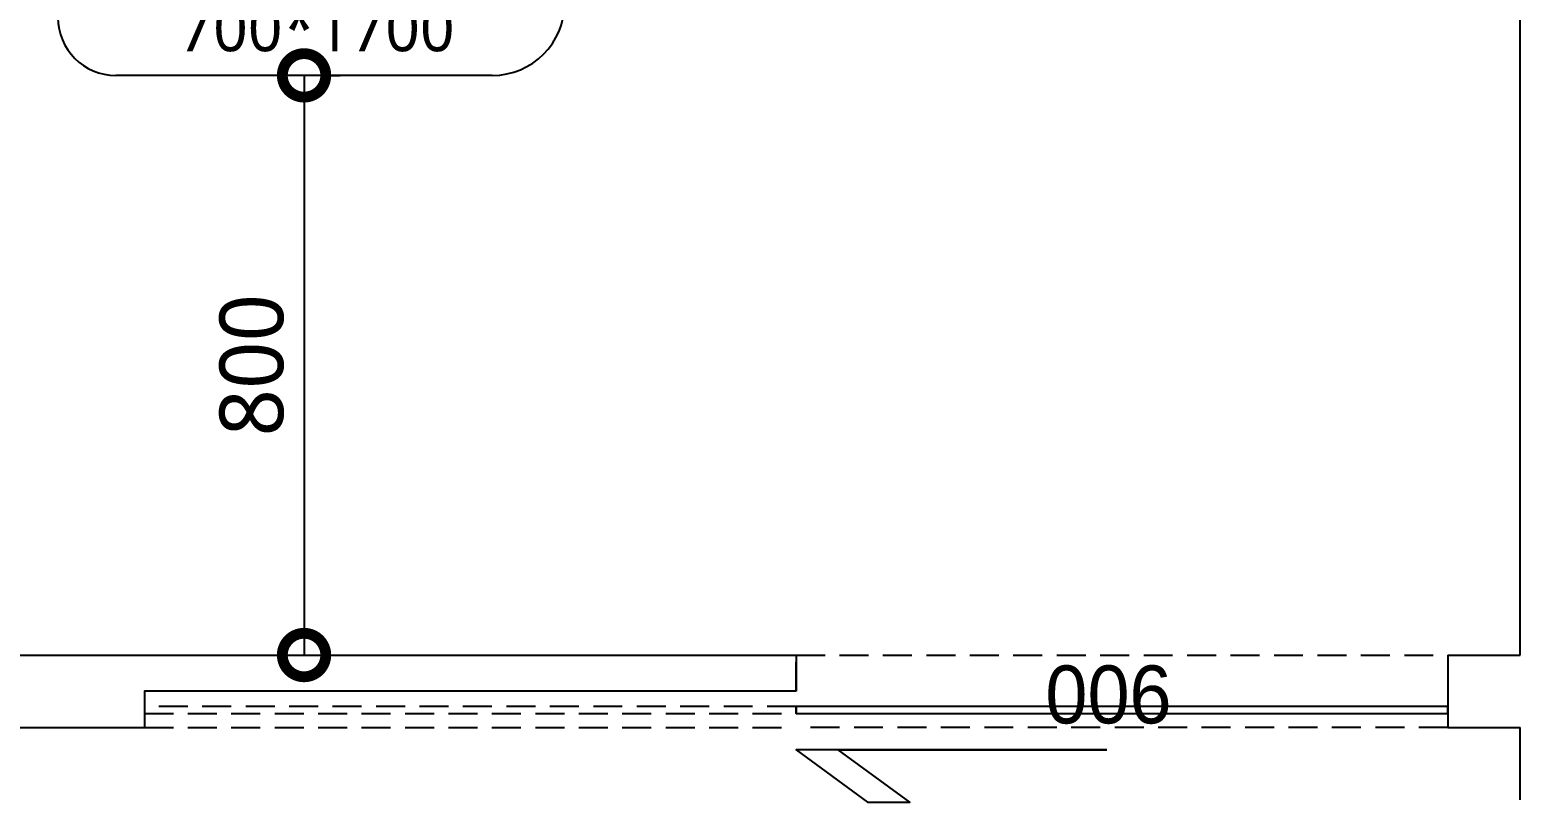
# Model space of a CAD drawing. Extents: x 11477420 to 23072185, y -28506554 to -14238804.
# Drawn here: x 11523580 to 11525638, y -14256542 to -14255477 of the extents above; entities that cross this region are included whole.
import ezdxf
from ezdxf.enums import TextEntityAlignment as Align

# ---------------------------------------------------------------- set-up
doc = ezdxf.new("R2010")
doc.units = 0
doc.header["$LTSCALE"] = 50
doc.header["$MEASUREMENT"] = 0
doc.linetypes.add('DH-HID2', pattern=[1.2, 0.8, -0.4])
doc.layers.get('0').update_dxf_attribs({"linetype": 'CONTINUOUS'})
doc.layers.get('DEFPOINTS').update_dxf_attribs({"linetype": 'CONTINUOUS'})
for name, color, linetype in [('07-DIM WAL', 5, 'CONTINUOUS'), ('1.천장.벽체선(내벽)', 3, 'CONTINUOUS'), ('2.글자선', 60, 'CONTINUOUS'), ('CO-DOOR', 8, 'CONTINUOUS'), ('가구', 6, 'CONTINUOUS')]:
    doc.layers.add(name, color=color, linetype=linetype)
doc.styles.add('DAWIN', font='NanumSquareR.ttf')
doc.styles.add('W-TEXT2', font='Dotum.ttf')
doc.styles.add('맑은 고딕', font='malgun.ttf')
doc.dimstyles.new('40', dxfattribs={"dimscale": 40, "dimtxt": 2.2, "dimasz": 3, "dimexe": 1.25, "dimexo": 0.625, "dimtad": 1, "dimdec": 0, "dimzin": 0, "dimdsep": 46, "dimlunit": 6, "dimtxsty": 'DAWIN', "dimblk1": 'DOTSMALL', "dimblk2": 'DOTSMALL', "dimsah": 1, "dimcen": 0.001, "dimclrd": 1, "dimclre": 1, "dimclrt": 3, "dimadec": 0, "dimazin": 0, "dimtfac": 1, "dimtdec": 0, "dimtix": 1, "dimtmove": 2, "dimatfit": 3, "dimldrblk": 'DOTSMALL', "dimfxl": 0, "dimtolj": 1, "dimtzin": 0, "dimarcsym": 0})

# ---------------------------------------------------------------- blocks, each defined once
blk = doc.blocks.new('900door')
at = {"layer": 'CO-DOOR', "color": 251, "linetype": 'DH-HID2'}
for points in [[(11527643.2, -14256592.7), (11527643.2, -14255692.7), (11527593.2, -14255692.7), (11527593.2, -14256592.7)], [(11527643.2, -14256592.7), (11527693.2, -14256592.7), (11527693.2, -14257492.7), (11527593.2, -14257492.7), (11527593.2, -14256592.7)]]:
    blk.add_lwpolyline(points, dxfattribs=at)
at = {"layer": 'CO-DOOR', "color": 8, "linetype": 'DH-HID2'}
blk.add_lwpolyline([(11527622.4, -14256592.7), (11527622.4, -14255692.7), (11527612.4, -14255692.7), (11527612.4, -14256592.7)], close=True, dxfattribs=at)
at = {"layer": 'CO-DOOR', "color": 1}
blk.add_lwpolyline([(11527562.4, -14257021.9), (11527562.4, -14256592.7), (11527490.1, -14256691.3), (11527490.1, -14256749.6), (11527562.4, -14256651), (11527562.4, -14257021.9)], close=True, dxfattribs=at)
at = {"layer": 'CO-DOOR'}
blk.add_lwpolyline([(11527622.4, -14257492.7), (11527622.4, -14256592.7), (11527612.4, -14256592.7), (11527612.4, -14257492.7)], close=True, dxfattribs=at)
at = {"layer": '2.글자선', "style": 'W-TEXT2'}
blk.add_text('900', height=80, rotation=90, dxfattribs=at).set_placement((11527638.9, -14257024.2), align=Align.MIDDLE_CENTER)
blk = doc.blocks.new('wjsehddmlwk')
at = {"layer": '가구'}
blk.add_line((11524218.6, -14255539.4), (11523698.6, -14255539.4), dxfattribs=at)
for centre, radius, start, end in [((11524218.6, -14255439.4), 100, 270, 0), ((11523698.6, -14255459.4), 80, 180, 270)]:
    blk.add_arc(centre, radius, start, end, dxfattribs=at)
at = {"layer": '2.글자선', "style": '맑은 고딕'}
blk.add_text('700*1700', height=64.27, dxfattribs=at).set_placement((11523785.2, -14255441.8), align=Align.TOP_LEFT)
blk = doc.blocks.new('_DOTSMALL')
at = {"color": 0, "linetype": 'ByBlock', "const_width": 0.5}
blk.add_lwpolyline([(-0.0625, 0, 1), (0.0625, 0, 1)], format="xyb", close=True, dxfattribs=at)
blk = doc.blocks.new('*D367')
at = {"layer": '07-DIM WAL', "color": 1, "lineweight": -2, "ltscale": 30}
for p, q in [((11523958.6, -14255539.4), (11523958.6, -14256339.4)), ((11523983.6, -14255539.4), (11524008.6, -14255539.4)), ((11523983.6, -14256339.4), (11524008.6, -14256339.4))]:
    blk.add_line(p, q, dxfattribs=at)
at = {"layer": 'DEFPOINTS', "color": 0, "ltscale": 30}
for p in [(11523958.6, -14255539.4), (11523958.6, -14256339.4), (11523958.6, -14256339.4)]:
    blk.add_point(p, dxfattribs=at)
at = {"layer": '07-DIM WAL', "color": 1, "lineweight": -2, "ltscale": 30, "xscale": 120, "yscale": 120, "zscale": 120}
for p, rotation in [((11523958.6, -14255539.4), 90), ((11523958.6, -14256339.4), 270)]:
    blk.add_blockref('_DOTSMALL', p, dxfattribs=dict(at, rotation=rotation))
at = {"layer": '07-DIM WAL', "color": 3, "ltscale": 30, "insert": (11523886.5, -14255939.4), "char_height": 88, "attachment_point": 5, "rotation": 90, "style": 'DAWIN'}
blk.add_mtext('\\A1;800', dxfattribs=at)

msp = doc.modelspace()

# ---------------------------------------------------------------- linework, layer by layer
at = {"layer": '1.천장.벽체선(내벽)', "ltscale": 30}
for p, q in [((11525638.1, -14256339.4), (11525638.1, -14252139.4)), ((11522296.1, -14256339.4), (11524638.1, -14256339.4)), ((11524638.1, -14256339.4), (11524638.1, -14256389.4)), ((11525538.1, -14256339.4), (11525638.1, -14256339.4)), ((11525538.1, -14256339.4), (11525538.1, -14256439.4)), ((11522296.1, -14256439.4), (11523738.1, -14256439.4)), ((11525538.1, -14256439.4), (11525638.1, -14256439.4)), ((11525638.1, -14256539.4), (11525638.1, -14256439.4))]:
    msp.add_line(p, q, dxfattribs=at)
msp.add_lwpolyline([(11524638.1, -14256389.4), (11523738.1, -14256389.4), (11523738.1, -14256439.4)], dxfattribs=at)

# ---------------------------------------------------------------- block references
at = {"layer": 'CO-DOOR', "rotation": 90.00000000000001}
msp.add_blockref('900door', (-2731954.6, -25784032.6), dxfattribs=at)
at = {"layer": '가구'}
msp.add_blockref('wjsehddmlwk', (0, 0), dxfattribs=at)

# ---------------------------------------------------------------- dimensions: what is measured, and where the dimension line sits
at = {"layer": '07-DIM WAL', "ltscale": 30}
dim = msp.add_linear_dim(base=(11523958.6, -14256339.4), p1=(11523958.6, -14255539.4), p2=(11523958.6, -14256339.4), angle=90, dimstyle='40', dxfattribs=at)
dim.commit()
dim.dimension.update_dxf_attribs({"geometry": '*D367', "text_midpoint": (11523886.5, -14255939.4)})

doc.saveas('drawing.dxf')
